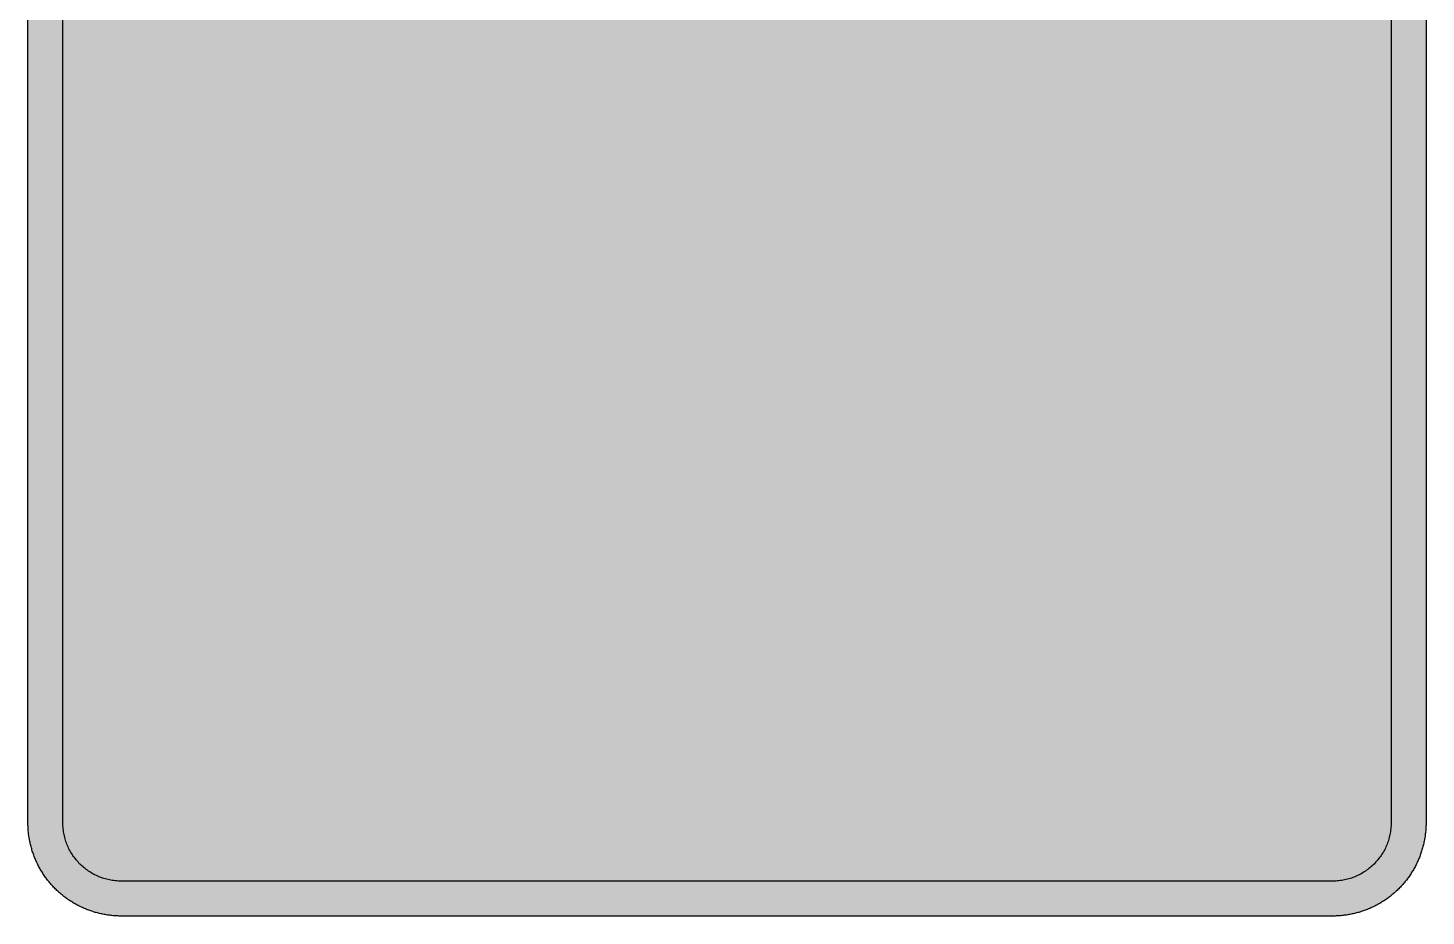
# Model space of a CAD drawing. Header units: millimetres. Extents: x 0 to 212, y 0 to 318.
# Drawn here: x 0.1 to 211.7, y 0.1 to 134.5 of the extents above; entities that cross this region are included whole.
import ezdxf

# ---------------------------------------------------------------- set-up
doc = ezdxf.new("R2010")
doc.units = ezdxf.units.MM

msp = doc.modelspace()

# ---------------------------------------------------------------- hatches: boundary and pattern name
for color, points in [(254, [(14.1633, 0.0536), (13.9878, 0.0533), (13.8125, 0.0559), (13.6373, 0.061), (13.462, 0.0686), (13.2893, 0.0787), (13.114, 0.0914), (12.9413, 0.1041), (12.7686, 0.1219), (12.5959, 0.1397), (12.4231, 0.16), (12.2504, 0.1829), (12.0777, 0.2057), (11.9075, 0.2337), (11.7373, 0.2616), (11.5672, 0.2921), (11.397, 0.3251), (11.2268, 0.3607), (11.0592, 0.3988), (10.8915, 0.4369), (10.7239, 0.4775), (10.5562, 0.5207), (10.3886, 0.5664), (10.2235, 0.6121), (10.0584, 0.6629), (9.8933, 0.7137), (9.7307, 0.7671), (9.5682, 0.8204), (9.4056, 0.8788), (9.2431, 0.9373), (9.083, 0.9982), (8.923, 1.0617), (8.763, 1.1252), (8.6055, 1.1938), (8.4455, 1.2624), (8.2906, 1.331), (8.1331, 1.4046), (7.9781, 1.4783), (7.8232, 1.5545), (7.6708, 1.6332), (7.5184, 1.7145), (7.366, 1.7958), (7.2161, 1.8796), (7.0663, 1.966), (6.919, 2.0523), (6.7716, 2.1438), (6.6243, 2.2352), (6.4795, 2.3266), (6.3348, 2.4232), (6.19, 2.5197), (6.0477, 2.6187), (5.908, 2.7178), (5.7683, 2.8194), (5.6286, 2.9235), (5.4915, 3.0302), (5.3543, 3.1369), (5.2197, 3.2461), (5.0851, 3.3579), (4.953, 3.4722), (4.8209, 3.5865), (4.6914, 3.7033), (4.5644, 3.8202), (4.4348, 3.9395), (4.3104, 4.0615), (4.1859, 4.1859), (4.0615, 4.3104), (3.9395, 4.4348), (3.8202, 4.5618), (3.7033, 4.6914), (3.5865, 4.8209), (3.4722, 4.953), (3.3579, 5.0851), (3.2487, 5.2197), (3.1369, 5.3543), (3.0302, 5.4915), (2.9235, 5.6286), (2.8194, 5.7683), (2.7178, 5.908), (2.6187, 6.0477), (2.5197, 6.19), (2.4232, 6.3348), (2.3266, 6.477), (2.2352, 6.6243), (2.1438, 6.7691), (2.0523, 6.9164), (1.966, 7.0663), (1.8796, 7.2161), (1.7958, 7.366), (1.7145, 7.5184), (1.6332, 7.6708), (1.5545, 7.8232), (1.4783, 7.9781), (1.4046, 8.1331), (1.331, 8.2906), (1.2598, 8.4455), (1.1913, 8.603), (1.1252, 8.763), (1.0592, 8.923), (0.9982, 9.083), (0.9373, 9.2431), (0.8763, 9.4056), (0.8204, 9.5682), (0.7645, 9.7307), (0.7112, 9.8933), (0.6604, 10.0584), (0.6121, 10.2235), (0.5639, 10.3911), (0.5207, 10.5562), (0.4775, 10.7239), (0.4343, 10.8915), (0.3962, 11.0592), (0.3607, 11.2268), (0.3251, 11.397), (0.2921, 11.5672), (0.2616, 11.7373), (0.2311, 11.9075), (0.2057, 12.0802), (0.1803, 12.2504), (0.1575, 12.4231), (0.1372, 12.5959), (0.1194, 12.7686), (0.1041, 12.9413), (0.0889, 13.1166), (0.0787, 13.2893), (0.0686, 13.4645), (0.061, 13.6373), (0.0559, 13.8125), (0.0508, 13.9878), (0.0508, 14.163), (0.0522, 303.4425), (0.0508, 303.6164), (0.0559, 303.7916), (0.061, 303.9669), (0.0686, 304.1396), (0.0787, 304.3149), (0.0889, 304.4876), (0.1041, 304.6628), (0.1194, 304.8356), (0.1372, 305.0083), (0.1575, 305.181), (0.1803, 305.3537), (0.2057, 305.5239), (0.2311, 305.6966), (0.2616, 305.8668), (0.2921, 306.037), (0.3251, 306.2072), (0.3607, 306.3748), (0.3962, 306.545), (0.4343, 306.7126), (0.4775, 306.8803), (0.5207, 307.0479), (0.5639, 307.213), (0.6121, 307.3781), (0.6604, 307.5432), (0.7112, 307.7083), (0.7645, 307.8734), (0.8204, 308.036), (0.8763, 308.1985), (0.9373, 308.3611), (0.9982, 308.5211), (1.0592, 308.6811), (1.1252, 308.8411), (1.1913, 308.9986), (1.2598, 309.1561), (1.331, 309.3136), (1.4046, 309.4685), (1.4783, 309.626), (1.5545, 309.7784), (1.6332, 309.9333), (1.7145, 310.0857), (1.7958, 310.2356), (1.8796, 310.388), (1.966, 310.5379), (2.0523, 310.6852), (2.1438, 310.8325), (2.2352, 310.9798), (2.3266, 311.1246), (2.4232, 311.2694), (2.5197, 311.4116), (2.6187, 311.5539), (2.7178, 311.6961), (2.8194, 311.8358), (2.9235, 311.9755), (3.0302, 312.1127), (3.1369, 312.2473), (3.2487, 312.3844), (3.3579, 312.5165), (3.4722, 312.6486), (3.5865, 312.7807), (3.7033, 312.9102), (3.8202, 313.0398), (3.9395, 313.1668), (4.0615, 313.2938), (4.1859, 313.4182), (4.3104, 313.5401), (4.4348, 313.6621), (4.5644, 313.784), (4.6914, 313.9008), (4.8209, 314.0177), (4.953, 314.132), (5.0851, 314.2437), (5.2197, 314.3555), (5.3543, 314.4647), (5.4915, 314.5739), (5.6286, 314.6781), (5.7683, 314.7822), (5.908, 314.8838), (6.0477, 314.9854), (6.19, 315.0845), (6.3348, 315.181), (6.4795, 315.275), (6.6243, 315.3689), (6.7716, 315.4604), (6.919, 315.5493), (7.0663, 315.6382), (7.2161, 315.7245), (7.366, 315.8084), (7.5184, 315.8896), (7.6708, 315.9709), (7.8232, 316.0471), (7.9781, 316.1233), (8.1331, 316.1995), (8.2906, 316.2706), (8.4455, 316.3418), (8.6055, 316.4103), (8.763, 316.4789), (8.923, 316.5424), (9.083, 316.6059), (9.2431, 316.6669), (9.4056, 316.7253), (9.5682, 316.7837), (9.7307, 316.8371), (9.8933, 316.8904), (10.0584, 316.9412), (10.2235, 316.992), (10.3886, 317.0377), (10.5562, 317.0834), (10.7239, 317.1266), (10.8915, 317.1673), (11.0592, 317.2079), (11.2268, 317.2435), (11.397, 317.279), (11.5672, 317.312), (11.7373, 317.3425), (11.9075, 317.3705), (12.0777, 317.3984), (12.2504, 317.4213), (12.4231, 317.4441), (12.5959, 317.4644), (12.7686, 317.4822), (12.9413, 317.5), (13.114, 317.5127), (13.2893, 317.5254), (13.462, 317.5356), (13.6373, 317.5432), (13.8125, 317.5483), (13.9878, 317.5508), (14.163, 317.5533), (197.6078, 317.5536), (197.7822, 317.5508), (197.9574, 317.5483), (198.1327, 317.5432), (198.3054, 317.5356), (198.4807, 317.5254), (198.6534, 317.5127), (198.8287, 317.5), (199.0014, 317.4822), (199.1741, 317.4644), (199.3468, 317.4441), (199.5195, 317.4213), (199.6897, 317.3984), (199.8624, 317.3705), (200.0326, 317.3425), (200.2028, 317.312), (200.373, 317.279), (200.5432, 317.2435), (200.7108, 317.2079), (200.8784, 317.1673), (201.0461, 317.1266), (201.2137, 317.0834), (201.3788, 317.0377), (201.5465, 316.992), (201.7116, 316.9412), (201.8767, 316.8904), (202.0392, 316.8371), (202.2018, 316.7837), (202.3643, 316.7253), (202.5269, 316.6669), (202.6869, 316.6059), (202.8469, 316.5424), (203.007, 316.4789), (203.167, 316.4103), (203.3245, 316.3418), (203.4794, 316.2706), (203.6369, 316.1995), (203.7918, 316.1233), (203.9468, 316.0471), (204.0992, 315.9709), (204.2516, 315.8896), (204.404, 315.8084), (204.5538, 315.7245), (204.7037, 315.6382), (204.8535, 315.5493), (205.0009, 315.4604), (205.1456, 315.3689), (205.293, 315.275), (205.4352, 315.181), (205.58, 315.0845), (205.7222, 314.9854), (205.8619, 314.8838), (206.0016, 314.7822), (206.1413, 314.6781), (206.2785, 314.5739), (206.4156, 314.4647), (206.5503, 314.3555), (206.6849, 314.2437), (206.817, 314.132), (206.949, 314.0177), (207.0786, 313.9008), (207.2081, 313.784), (207.3351, 313.6621), (207.4596, 313.5401), (207.584, 313.4182), (207.7085, 313.2938), (207.8304, 313.1668), (207.9498, 313.0398), (208.0666, 312.9102), (208.1835, 312.7807), (208.2978, 312.6486), (208.4121, 312.5165), (208.5238, 312.3844), (208.6331, 312.2473), (208.7397, 312.1127), (208.8464, 311.9755), (208.9506, 311.8358), (209.0522, 311.6961), (209.1512, 311.5539), (209.2503, 311.4116), (209.3468, 311.2694), (209.4433, 311.1246), (209.5348, 310.9798), (209.6262, 310.8325), (209.7176, 310.6852), (209.804, 310.5379), (209.8904, 310.388), (209.9742, 310.2356), (210.0555, 310.0857), (210.1367, 309.9333), (210.2155, 309.7784), (210.2917, 309.626), (210.3653, 309.4685), (210.439, 309.3136), (210.5076, 309.1561), (210.5762, 308.9986), (210.6447, 308.8411), (210.7082, 308.6811), (210.7717, 308.5211), (210.8327, 308.3611), (210.8911, 308.1985), (210.9495, 308.036), (211.0029, 307.8734), (211.0562, 307.7083), (211.107, 307.5432), (211.1578, 307.3781), (211.2035, 307.213), (211.2493, 307.0479), (211.2924, 306.8803), (211.3331, 306.7126), (211.3712, 306.545), (211.4093, 306.3748), (211.4448, 306.2072), (211.4779, 306.037), (211.5083, 305.8668), (211.5363, 305.6966), (211.5642, 305.5239), (211.5871, 305.3537), (211.6099, 305.181), (211.6303, 305.0083), (211.648, 304.8356), (211.6658, 304.6628), (211.6785, 304.4876), (211.6912, 304.3149), (211.7014, 304.1396), (211.709, 303.9669), (211.7141, 303.7916), (211.7166, 303.6164), (211.7166, 303.4411), (211.7189, 14.1647), (211.7166, 13.9878), (211.7141, 13.8125), (211.709, 13.6373), (211.7014, 13.4645), (211.6912, 13.2893), (211.6785, 13.1166), (211.6658, 12.9413), (211.648, 12.7686), (211.6303, 12.5959), (211.6099, 12.4231), (211.5871, 12.2504), (211.5642, 12.0802), (211.5363, 11.9075), (211.5083, 11.7373), (211.4779, 11.5672), (211.4448, 11.397), (211.4093, 11.2268), (211.3712, 11.0592), (211.3331, 10.8915), (211.2924, 10.7239), (211.2493, 10.5562), (211.2035, 10.3911), (211.1578, 10.2235), (211.107, 10.0584), (211.0562, 9.8933), (211.0029, 9.7307), (210.9495, 9.5682), (210.8911, 9.4056), (210.8327, 9.2431), (210.7717, 9.083), (210.7082, 8.923), (210.6447, 8.763), (210.5762, 8.603), (210.5076, 8.4455), (210.439, 8.2906), (210.3653, 8.1331), (210.2917, 7.9781), (210.2155, 7.8232), (210.1367, 7.6708), (210.0555, 7.5184), (209.9742, 7.366), (209.8904, 7.2161), (209.804, 7.0663), (209.7176, 6.9164), (209.6262, 6.7691), (209.5348, 6.6243), (209.4433, 6.477), (209.3468, 6.3348), (209.2503, 6.19), (209.1512, 6.0477), (209.0522, 5.908), (208.9506, 5.7683), (208.8464, 5.6286), (208.7397, 5.4915), (208.6331, 5.3543), (208.5238, 5.2197), (208.4121, 5.0851), (208.2978, 4.953), (208.1835, 4.8209), (208.0666, 4.6914), (207.9498, 4.5618), (207.8304, 4.4348), (207.7085, 4.3104), (207.584, 4.1859), (207.4596, 4.0615), (207.3351, 3.9395), (207.2081, 3.8202), (207.0786, 3.7033), (206.949, 3.5865), (206.817, 3.4722), (206.6849, 3.3579), (206.5503, 3.2461), (206.4156, 3.1369), (206.2785, 3.0302), (206.1413, 2.9235), (206.0016, 2.8194), (205.8619, 2.7178), (205.7222, 2.6187), (205.58, 2.5197), (205.4352, 2.4232), (205.293, 2.3266), (205.1456, 2.2352), (205.0009, 2.1438), (204.8535, 2.0523), (204.7037, 1.966), (204.5538, 1.8796), (204.404, 1.7958), (204.2516, 1.7145), (204.0992, 1.6332), (203.9468, 1.5545), (203.7918, 1.4783), (203.6369, 1.4046), (203.4794, 1.331), (203.3245, 1.2624), (203.167, 1.1938), (203.007, 1.1252), (202.8469, 1.0617), (202.6869, 0.9982), (202.5269, 0.9373), (202.3643, 0.8788), (202.2018, 0.8204), (202.0392, 0.7671), (201.8767, 0.7137), (201.7116, 0.6629), (201.5465, 0.6121), (201.3788, 0.5664), (201.2137, 0.5207), (201.0461, 0.4775), (200.8784, 0.4369), (200.7108, 0.3988), (200.5432, 0.3607), (200.373, 0.3251), (200.2028, 0.2921), (200.0326, 0.2616), (199.8624, 0.2337), (199.6897, 0.2057), (199.5195, 0.1829), (199.3468, 0.16), (199.1741, 0.1397), (199.0014, 0.1219), (198.8287, 0.1041), (198.6534, 0.0914), (198.4807, 0.0787), (198.3054, 0.0686), (198.1327, 0.061), (197.9574, 0.0559), (197.7822, 0.0533), (197.6069, 0.0533)]), (144, [(14.1633, 5.3453), (13.9344, 5.3467), (13.7084, 5.3543), (13.4849, 5.3696), (13.2613, 5.3899), (13.0378, 5.4153), (12.8194, 5.4458), (12.6009, 5.4813), (12.385, 5.522), (12.1717, 5.5702), (11.9583, 5.621), (11.7475, 5.6794), (11.5392, 5.7404), (11.3335, 5.8064), (11.1303, 5.8801), (10.9296, 5.9563), (10.729, 6.0376), (10.5334, 6.1239), (10.3378, 6.2128), (10.1473, 6.3094), (9.9593, 6.4084), (9.7714, 6.5126), (9.5885, 6.6218), (9.4082, 6.7335), (9.2304, 6.8504), (9.0576, 6.9698), (8.8849, 7.0968), (8.7173, 7.2238), (8.5522, 7.3584), (8.3896, 7.4955), (8.2321, 7.6352), (8.0772, 7.78), (7.9273, 7.9273), (7.7775, 8.0772), (7.6352, 8.2321), (7.493, 8.3922), (7.3558, 8.5522), (7.2238, 8.7173), (7.0942, 8.8875), (6.9698, 9.0576), (6.8504, 9.2329), (6.7335, 9.4107), (6.6192, 9.591), (6.5126, 9.7739), (6.4084, 9.9593), (6.3068, 10.1473), (6.2128, 10.3403), (6.1214, 10.5334), (6.035, 10.7315), (5.9538, 10.9296), (5.8776, 11.1303), (5.8064, 11.3335), (5.7404, 11.5418), (5.6769, 11.75), (5.621, 11.9583), (5.5677, 12.1717), (5.522, 12.385), (5.4813, 12.6009), (5.4432, 12.8194), (5.4127, 13.0404), (5.3873, 13.2613), (5.3696, 13.4849), (5.3543, 13.7084), (5.3467, 13.937), (5.3416, 14.163), (5.3439, 303.4425), (5.3467, 303.6697), (5.3543, 303.8958), (5.3696, 304.1193), (5.3873, 304.3428), (5.4127, 304.5638), (5.4432, 304.7848), (5.4813, 305.0032), (5.522, 305.2191), (5.5677, 305.4325), (5.621, 305.6458), (5.6769, 305.8541), (5.7404, 306.0624), (5.8064, 306.2707), (5.8776, 306.4739), (5.9538, 306.6745), (6.035, 306.8726), (6.1214, 307.0708), (6.2128, 307.2638), (6.3068, 307.4568), (6.4084, 307.6448), (6.5126, 307.8302), (6.6192, 308.0131), (6.7335, 308.1934), (6.8504, 308.3712), (6.9698, 308.5465), (7.0942, 308.7167), (7.2238, 308.8869), (7.3558, 309.052), (7.493, 309.212), (7.6352, 309.372), (7.7775, 309.5269), (7.9273, 309.6768), (8.0772, 309.8241), (8.2321, 309.9689), (8.3896, 310.1086), (8.5522, 310.2458), (8.7173, 310.3804), (8.8849, 310.5074), (9.0576, 310.6344), (9.2304, 310.7538), (9.4082, 310.8706), (9.5885, 310.9824), (9.7714, 311.0916), (9.9593, 311.1957), (10.1473, 311.2948), (10.3378, 311.3913), (10.5334, 311.4802), (10.729, 311.5666), (10.9296, 311.6478), (11.1303, 311.7266), (11.3335, 311.7977), (11.5392, 311.8637), (11.7475, 311.9272), (11.9583, 311.9831), (12.1717, 312.0339), (12.385, 312.0822), (12.6009, 312.1228), (12.8194, 312.1584), (13.0378, 312.1889), (13.2613, 312.2143), (13.4849, 312.2346), (13.7084, 312.2498), (13.9344, 312.2574), (14.163, 312.26), (197.6078, 312.262), (197.833, 312.2574), (198.0616, 312.2498), (198.2851, 312.2346), (198.5086, 312.2143), (198.7296, 312.1889), (198.9506, 312.1584), (199.169, 312.1228), (199.3849, 312.0822), (199.5983, 312.0339), (199.8116, 311.9831), (200.0199, 311.9272), (200.2282, 311.8637), (200.4365, 311.7977), (200.6397, 311.7266), (200.8403, 311.6478), (201.0385, 311.5666), (201.2366, 311.4802), (201.4296, 311.3913), (201.6227, 311.2948), (201.8106, 311.1957), (201.996, 311.0916), (202.1789, 310.9824), (202.3593, 310.8706), (202.5371, 310.7538), (202.7123, 310.6344), (202.8825, 310.5074), (203.0527, 310.3804), (203.2178, 310.2458), (203.3778, 310.1086), (203.5378, 309.9689), (203.6928, 309.8241), (203.8426, 309.6768), (203.9899, 309.5269), (204.1347, 309.372), (204.2744, 309.212), (204.4116, 309.052), (204.5462, 308.8869), (204.6732, 308.7167), (204.8002, 308.5465), (204.9196, 308.3712), (205.0364, 308.1934), (205.1482, 308.0131), (205.2574, 307.8302), (205.3615, 307.6448), (205.4606, 307.4568), (205.5571, 307.2638), (205.646, 307.0708), (205.7324, 306.8726), (205.8137, 306.6745), (205.8899, 306.4739), (205.9635, 306.2707), (206.0296, 306.0624), (206.0905, 305.8541), (206.1489, 305.6458), (206.1997, 305.4325), (206.248, 305.2191), (206.2886, 305.0032), (206.3242, 304.7848), (206.3547, 304.5638), (206.3801, 304.3428), (206.4004, 304.1193), (206.4156, 303.8958), (206.4233, 303.6697), (206.4258, 303.4411), (206.4272, 14.1647), (206.4233, 13.937), (206.4156, 13.7084), (206.4004, 13.4849), (206.3801, 13.2613), (206.3547, 13.0404), (206.3242, 12.8194), (206.2886, 12.6009), (206.248, 12.385), (206.1997, 12.1717), (206.1489, 11.9583), (206.0905, 11.75), (206.0296, 11.5418), (205.9635, 11.3335), (205.8899, 11.1303), (205.8137, 10.9296), (205.7324, 10.7315), (205.646, 10.5334), (205.5571, 10.3403), (205.4606, 10.1473), (205.3615, 9.9593), (205.2574, 9.7739), (205.1482, 9.591), (205.0364, 9.4107), (204.9196, 9.2329), (204.8002, 9.0576), (204.6732, 8.8875), (204.5462, 8.7173), (204.4116, 8.5522), (204.2744, 8.3922), (204.1347, 8.2321), (203.9899, 8.0772), (203.8426, 7.9273), (203.6928, 7.78), (203.5378, 7.6352), (203.3778, 7.4955), (203.2178, 7.3584), (203.0527, 7.2238), (202.8825, 7.0968), (202.7123, 6.9698), (202.5371, 6.8504), (202.3593, 6.7335), (202.1789, 6.6218), (201.996, 6.5126), (201.8106, 6.4084), (201.6227, 6.3094), (201.4296, 6.2128), (201.2366, 6.1239), (201.0385, 6.0376), (200.8403, 5.9563), (200.6397, 5.8801), (200.4365, 5.8064), (200.2282, 5.7404), (200.0199, 5.6794), (199.8116, 5.621), (199.5983, 5.5702), (199.3849, 5.522), (199.169, 5.4813), (198.9506, 5.4458), (198.7296, 5.4153), (198.5086, 5.3899), (198.2851, 5.3696), (198.0616, 5.3543), (197.833, 5.3467), (197.6069, 5.3442)])]:
    msp.add_hatch(color=color).paths.add_polyline_path(points)
h = msp.add_hatch(color=254)
h.paths.add_polyline_path([(176.4411, 24.7481), (176.4411, 38.8592), (105.8855, 38.8592), (105.8855, 31.8036), (35.33, 31.8036), (35.33, 24.7481)])
h.paths.add_polyline_path([(72.2436, 68.199), (72.2401, 68.2092), (72.2401, 68.2193), (72.2401, 68.2295), (72.2376, 68.2396), (72.2376, 68.2498), (72.2351, 68.2625), (72.2351, 68.2727), (72.2351, 68.2828), (72.2325, 68.293), (72.2325, 68.3031), (72.2325, 68.3133), (72.23, 68.326), (72.23, 68.3362), (72.2274, 68.3463), (72.2274, 68.3565), (72.2274, 68.3666), (72.2249, 68.3768), (72.2249, 68.3895), (72.2249, 68.3997), (72.2249, 68.4098), (72.2224, 68.42), (72.2224, 68.4301), (72.2224, 68.4428), (72.2198, 68.453), (72.2198, 68.4632), (72.2198, 68.4733), (72.2198, 68.4835), (72.2173, 68.4936), (72.2173, 68.5063), (72.2173, 68.5165), (72.2173, 68.5267), (72.2147, 68.5368), (72.2147, 68.547), (72.2147, 68.5597), (72.2147, 68.5698), (72.2147, 68.58), (72.2122, 68.5902), (72.2122, 68.6003), (72.2122, 68.6105), (72.2122, 68.6232), (72.2122, 68.6333), (72.2122, 68.6435), (72.2097, 68.6537), (72.2097, 68.6638), (72.2097, 68.6765), (72.2097, 68.6867), (72.2097, 68.6968), (72.2097, 68.707), (72.2097, 68.7172), (72.2097, 68.7273), (72.2071, 68.74), (72.2071, 68.7502), (72.2071, 68.7603), (72.2071, 68.7705), (72.2071, 68.7807), (72.2071, 68.7908), (72.2071, 68.8035), (72.2071, 68.8137), (72.2071, 68.8238), (72.2071, 68.834), (72.2071, 68.8442), (72.2071, 68.8569), (72.2071, 68.867), (72.2071, 68.8772), (72.2071, 68.9331), (72.2071, 68.9889), (72.2097, 69.0448), (72.2097, 69.1007), (72.2122, 69.1566), (72.2147, 69.2125), (72.2173, 69.2709), (72.2224, 69.3268), (72.2249, 69.3826), (72.23, 69.4385), (72.2351, 69.4919), (72.2401, 69.5477), (72.2478, 69.6036), (72.2528, 69.6595), (72.2605, 69.7154), (72.2681, 69.7713), (72.2757, 69.8271), (72.2833, 69.8805), (72.2909, 69.9364), (72.3011, 69.9922), (72.3113, 70.0456), (72.3214, 70.1015), (72.3316, 70.1548), (72.3417, 70.2107), (72.3544, 70.264), (72.3671, 70.3199), (72.3773, 70.3732), (72.39, 70.4291), (72.4052, 70.4825), (72.4179, 70.5358), (72.4332, 70.5891), (72.4459, 70.6425), (72.4611, 70.6984), (72.4789, 70.7517), (72.4941, 70.805), (72.5094, 70.8584), (72.5272, 70.9117), (72.5449, 70.9625), (72.5627, 71.0159), (72.5805, 71.0692), (72.5983, 71.1225), (72.6186, 71.1733), (72.6389, 71.2267), (72.6567, 71.2775), (72.6796, 71.3308), (72.6999, 71.3816), (72.7202, 71.4324), (72.7431, 71.4858), (72.7659, 71.5366), (72.7862, 71.5874), (72.8116, 71.6382), (72.8345, 71.689), (72.8574, 71.7398), (72.8828, 71.7906), (72.9082, 71.8388), (72.9336, 71.8896), (72.959, 71.9404), (72.9844, 71.9887), (73.0098, 72.0395), (73.0377, 72.0877), (73.0656, 72.136), (73.0936, 72.1843), (73.1215, 72.2351), (73.1495, 72.2833), (74.2858, 74.1726), (74.3229, 74.234), (74.3585, 74.295), (74.3966, 74.3585), (74.4322, 74.4195), (74.4677, 74.483), (74.5033, 74.5465), (74.5388, 74.61), (74.5744, 74.6709), (74.61, 74.7344), (74.6455, 74.7979), (74.6811, 74.8614), (74.7141, 74.9249), (74.7497, 74.9884), (74.7827, 75.0519), (74.8182, 75.1154), (74.8513, 75.1815), (74.8843, 75.245), (74.9173, 75.3085), (74.9503, 75.372), (74.9833, 75.438), (75.0164, 75.5015), (75.0468, 75.5675), (75.0799, 75.631), (75.1129, 75.6971), (75.1434, 75.7606), (75.1738, 75.8266), (75.2043, 75.8927), (75.2373, 75.9562), (75.2678, 76.0222), (75.2983, 76.0882), (75.3262, 76.1543), (75.3567, 76.2203), (75.3872, 76.2864), (75.4151, 76.3524), (75.4456, 76.4184), (75.4736, 76.4845), (75.5015, 76.5505), (75.532, 76.6166), (75.5599, 76.6826), (75.5879, 76.7486), (75.6158, 76.8172), (75.6412, 76.8833), (75.6691, 76.9493), (75.6971, 77.0179), (75.7225, 77.0839), (75.7504, 77.15), (75.7758, 77.2185), (75.8012, 77.2871), (75.8266, 77.3532), (75.852, 77.4217), (75.8774, 77.4878), (75.9028, 77.5564), (75.9282, 77.6249), (75.9511, 77.6935), (75.9765, 77.7596), (75.9993, 77.8281), (76.0247, 77.8967), (76.0476, 77.9653), (76.0705, 78.0339), (76.0933, 78.1025), (76.1162, 78.171), (76.139, 78.2396), (76.1619, 78.3082), (76.1848, 78.3768), (82.8022, 99.2075), (82.8319, 99.3038), (82.8675, 99.4004), (82.9031, 99.4969), (82.9386, 99.5909), (82.9767, 99.6848), (83.0174, 99.7788), (83.0605, 99.8703), (83.1037, 99.9617), (83.1494, 100.0506), (83.1952, 100.1395), (83.2434, 100.2284), (83.2942, 100.3148), (83.345, 100.4011), (83.3958, 100.4849), (83.4517, 100.5688), (83.5076, 100.6526), (83.5635, 100.7339), (83.6219, 100.8151), (83.6828, 100.8939), (83.7438, 100.9726), (83.8048, 101.0488), (83.8683, 101.125), (83.9343, 101.1987), (84.0003, 101.2723), (84.0689, 101.3435), (84.1375, 101.4146), (84.2061, 101.4857), (84.2772, 101.5543), (84.3509, 101.6203), (84.4245, 101.6864), (84.4982, 101.7499), (84.5744, 101.8134), (84.6531, 101.8743), (84.7293, 101.9353), (84.8106, 101.9937), (84.8893, 102.0521), (84.9706, 102.108), (85.0544, 102.1613), (85.1357, 102.2147), (85.2221, 102.2655), (85.3059, 102.3163), (85.3923, 102.3645), (85.4786, 102.4128), (85.5675, 102.4585), (85.6564, 102.5017), (85.7453, 102.5449), (85.8368, 102.5855), (85.9282, 102.6236), (86.0196, 102.6617), (86.1136, 102.6973), (86.2076, 102.7328), (86.3016, 102.7633), (86.3981, 102.7963), (86.4921, 102.8243), (86.5886, 102.8522), (86.6877, 102.8776), (86.7842, 102.903), (86.8832, 102.9233), (86.9823, 102.9437), (87.0839, 102.964), (87.183, 102.9818), (87.2846, 102.9945), (87.3862, 103.0097), (87.4878, 103.0199), (142.3197, 108.6813), (142.3264, 108.6815), (142.3365, 108.6815), (142.3441, 108.6815), (142.3543, 108.6841), (142.3619, 108.6841), (142.3721, 108.6841), (142.3797, 108.6866), (142.3899, 108.6866), (142.3975, 108.6866), (142.4051, 108.6891), (142.4153, 108.6891), (142.4229, 108.6891), (142.433, 108.6917), (142.4407, 108.6917), (142.4508, 108.6917), (142.4584, 108.6917), (142.4686, 108.6942), (142.4762, 108.6942), (142.4864, 108.6942), (142.494, 108.6942), (142.5042, 108.6968), (142.5118, 108.6968), (142.5219, 108.6968), (142.5296, 108.6968), (142.5397, 108.6993), (142.5473, 108.6993), (142.5575, 108.6993), (142.5651, 108.6993), (142.5727, 108.6993), (142.5829, 108.7018), (142.5905, 108.7018), (142.6007, 108.7018), (142.6083, 108.7018), (142.6185, 108.7018), (142.6261, 108.7018), (142.6362, 108.7044), (142.6439, 108.7044), (142.654, 108.7044), (142.6616, 108.7044), (142.6718, 108.7044), (142.6794, 108.7044), (142.6896, 108.7044), (142.6972, 108.7069), (142.7074, 108.7069), (142.715, 108.7069), (142.7251, 108.7069), (142.7328, 108.7069), (142.7429, 108.7069), (142.7505, 108.7069), (142.7607, 108.7069), (142.7683, 108.7069), (142.7785, 108.7069), (142.7861, 108.7069), (142.7963, 108.7095), (142.8039, 108.7095), (142.814, 108.7095), (142.8217, 108.7095), (142.8318, 108.7095), (142.8394, 108.7095), (142.8496, 108.7095), (142.8572, 108.7095), (142.8674, 108.7095), (142.875, 108.7095), (142.8852, 108.7095), (142.9766, 108.7069), (143.0706, 108.7069), (143.162, 108.7018), (143.256, 108.6968), (143.3474, 108.6891), (143.4389, 108.6815), (143.5303, 108.6714), (143.6218, 108.6587), (143.7132, 108.646), (143.8021, 108.6333), (143.8935, 108.6155), (143.9824, 108.5977), (144.0713, 108.5799), (144.1602, 108.5596), (144.2491, 108.5367), (144.3355, 108.5139), (144.4244, 108.4885), (144.5108, 108.4631), (144.5971, 108.4351), (144.6835, 108.4072), (144.7673, 108.3767), (144.8537, 108.3462), (144.9375, 108.3132), (145.0213, 108.2777), (145.1026, 108.2421), (145.1864, 108.2065), (145.2677, 108.1684), (145.349, 108.1278), (145.4277, 108.0872), (145.5064, 108.044), (145.5877, 108.0008), (145.6639, 107.9576), (145.7427, 107.9094), (145.8189, 107.8636), (145.8951, 107.8154), (145.9687, 107.7646), (146.0449, 107.7138), (146.1186, 107.6604), (146.1897, 107.6071), (146.2608, 107.5538), (146.3319, 107.4979), (146.4031, 107.4395), (146.4716, 107.381), (146.5402, 107.3226), (146.6063, 107.2617), (146.6723, 107.2007), (146.7383, 107.1372), (146.8044, 107.0737), (146.8653, 107.0077), (146.9288, 106.9416), (146.9898, 106.8756), (147.0508, 106.807), (147.1092, 106.7384), (147.1676, 106.6673), (147.226, 106.5962), (147.2819, 106.5225), (147.3352, 106.4489), (147.3886, 106.3752), (147.4419, 106.299), (147.4927, 106.2228), (147.5435, 106.1441), (147.5918, 106.0653), (147.64, 105.9866), (147.6858, 105.9053), (158.4194, 86.8669), (158.4528, 86.802), (158.4909, 86.741), (158.5265, 86.6775), (158.562, 86.614), (158.5976, 86.553), (158.6357, 86.4895), (158.6713, 86.4286), (158.7094, 86.3651), (158.7475, 86.3041), (158.7856, 86.2432), (158.8237, 86.1822), (158.8618, 86.1187), (158.8999, 86.0577), (158.938, 85.9968), (158.9761, 85.9358), (159.0142, 85.8749), (159.0548, 85.8139), (159.0929, 85.7555), (159.1335, 85.6945), (159.1742, 85.6336), (159.2123, 85.5726), (159.2529, 85.5142), (159.2936, 85.4532), (159.3342, 85.3948), (159.3748, 85.3338), (159.418, 85.2754), (159.4587, 85.217), (159.4993, 85.156), (159.5425, 85.0976), (159.5831, 85.0392), (159.6263, 84.9808), (159.6695, 84.9224), (159.7101, 84.8639), (159.7533, 84.8055), (159.7965, 84.7471), (159.8397, 84.6912), (159.8828, 84.6328), (159.9286, 84.5744), (159.9717, 84.5185), (160.0149, 84.4601), (160.0606, 84.4042), (160.1038, 84.3458), (160.1495, 84.2899), (160.1927, 84.234), (160.2384, 84.1756), (160.2842, 84.1197), (160.3299, 84.0638), (160.3756, 84.008), (160.4213, 83.9521), (160.467, 83.8962), (160.5153, 83.8429), (160.561, 83.787), (160.6067, 83.7311), (160.655, 83.6752), (160.7007, 83.6219), (160.749, 83.566), (160.7972, 83.5127), (160.8455, 83.4593), (160.8938, 83.4034), (160.942, 83.3501), (160.9903, 83.2968), (161.0385, 83.2434), (161.0868, 83.1901), (161.1351, 83.1367), (162.6348, 81.5202), (162.6794, 81.4705), (162.7226, 81.4197), (162.7683, 81.3689), (162.8115, 81.3181), (162.8546, 81.2673), (162.8978, 81.2165), (162.9385, 81.1632), (162.9816, 81.1124), (163.0223, 81.059), (163.0629, 81.0057), (163.101, 80.9523), (163.1417, 80.899), (163.1798, 80.8457), (163.2179, 80.7898), (163.256, 80.7339), (163.2915, 80.6806), (163.3271, 80.6247), (163.3652, 80.5688), (163.3982, 80.5129), (163.4338, 80.4545), (163.4693, 80.3986), (163.5023, 80.3402), (163.5354, 80.2843), (163.5658, 80.2259), (163.5989, 80.1675), (163.6293, 80.1091), (163.6598, 80.0506), (163.6903, 79.9922), (163.7208, 79.9313), (163.7487, 79.8728), (163.7767, 79.8119), (163.8046, 79.7535), (163.83, 79.6925), (163.8579, 79.6315), (163.8833, 79.5706), (163.9087, 79.5096), (163.9341, 79.4461), (163.957, 79.3852), (163.9799, 79.3242), (164.0027, 79.2607), (164.0256, 79.1997), (164.0459, 79.1362), (164.0662, 79.0727), (164.0865, 79.0092), (164.1069, 78.9457), (164.1246, 78.8822), (164.145, 78.8187), (164.1627, 78.7552), (164.178, 78.6917), (164.1958, 78.6257), (164.211, 78.5622), (164.2262, 78.4962), (164.2415, 78.4327), (164.2542, 78.3666), (164.2669, 78.3031), (164.2796, 78.2371), (164.2923, 78.171), (164.3024, 78.105), (164.3126, 78.039), (164.3228, 77.9729), (164.3329, 77.9069), (164.3405, 77.8408), (164.3482, 77.7748), (164.3558, 77.7088), (165.8288, 63.4513), (165.829, 63.4416), (165.829, 63.4314), (165.829, 63.4238), (165.8315, 63.4136), (165.8315, 63.406), (165.8315, 63.3984), (165.8341, 63.3882), (165.8341, 63.3806), (165.8341, 63.3705), (165.8366, 63.3628), (165.8366, 63.3527), (165.8366, 63.3451), (165.8391, 63.3349), (165.8391, 63.3273), (165.8391, 63.3171), (165.8391, 63.3095), (165.8417, 63.2993), (165.8417, 63.2917), (165.8417, 63.2841), (165.8417, 63.2739), (165.8442, 63.2663), (165.8442, 63.2562), (165.8442, 63.2485), (165.8442, 63.2384), (165.8468, 63.2308), (165.8468, 63.2206), (165.8468, 63.213), (165.8468, 63.2028), (165.8468, 63.1952), (165.8493, 63.185), (165.8493, 63.1774), (165.8493, 63.1673), (165.8493, 63.1596), (165.8493, 63.1495), (165.8518, 63.1419), (165.8518, 63.1317), (165.8518, 63.1241), (165.8518, 63.1139), (165.8518, 63.1063), (165.8518, 63.0987), (165.8518, 63.0885), (165.8518, 63.0809), (165.8544, 63.0707), (165.8544, 63.0631), (165.8544, 63.053), (165.8544, 63.0453), (165.8544, 63.0352), (165.8544, 63.0276), (165.8544, 63.0174), (165.8544, 63.0098), (165.8544, 62.9996), (165.8544, 62.992), (165.8569, 62.9818), (165.8569, 62.9742), (165.8569, 62.9641), (165.8569, 62.9564), (165.8569, 62.9463), (165.8569, 62.9387), (165.8569, 62.9285), (165.8569, 62.9209), (165.8569, 62.9107), (165.8569, 62.9031), (165.8569, 62.8929), (165.8569, 62.8853), (165.8544, 62.7532), (165.8493, 62.6212), (165.8417, 62.4916), (165.8315, 62.3621), (165.8188, 62.2325), (165.801, 62.103), (165.7807, 61.976), (165.7604, 61.8515), (165.735, 61.7245), (165.7045, 61.6001), (165.674, 61.4782), (165.641, 61.3537), (165.6055, 61.2343), (165.5648, 61.1149), (165.5242, 60.9956), (165.4785, 60.8762), (165.4327, 60.7619), (165.3819, 60.645), (165.3311, 60.5333), (165.2753, 60.419), (165.2194, 60.3098), (165.1584, 60.2005), (165.0975, 60.0913), (165.0314, 59.9846), (164.9654, 59.8805), (164.8968, 59.7764), (164.8257, 59.6748), (164.752, 59.5757), (164.6758, 59.4766), (164.5996, 59.3801), (164.5183, 59.2861), (164.4371, 59.1922), (164.3532, 59.1007), (164.2669, 59.0118), (164.1805, 58.9255), (164.0891, 58.8391), (163.9976, 58.7578), (163.9037, 58.6765), (163.8071, 58.5953), (163.7106, 58.5191), (163.6116, 58.4454), (163.51, 58.3717), (163.4084, 58.3006), (163.3042, 58.232), (163.1975, 58.166), (163.0883, 58.1025), (162.9791, 58.0415), (162.8699, 57.9831), (162.7556, 57.9272), (162.6438, 57.8739), (162.527, 57.8231), (162.4101, 57.7723), (162.2933, 57.7266), (162.1739, 57.6834), (162.052, 57.6428), (161.9301, 57.6047), (161.8056, 57.5691), (161.6812, 57.5361), (161.5567, 57.5081), (161.4297, 57.4802), (161.3027, 57.4573), (161.1732, 57.4345), (161.0411, 57.4167), (160.9115, 57.4015), (79.7638, 49.0262), (79.7535, 49.0245), (79.7458, 49.022), (79.7357, 49.022), (79.7281, 49.022), (79.7179, 49.0195), (79.7103, 49.0195), (79.7001, 49.0195), (79.6925, 49.0169), (79.6823, 49.0169), (79.6747, 49.0169), (79.6646, 49.0169), (79.6569, 49.0144), (79.6468, 49.0144), (79.6392, 49.0144), (79.629, 49.0118), (79.6214, 49.0118), (79.6112, 49.0118), (79.6036, 49.0118), (79.596, 49.0093), (79.5858, 49.0093), (79.5782, 49.0093), (79.568, 49.0093), (79.5604, 49.0068), (79.5503, 49.0068), (79.5426, 49.0068), (79.5325, 49.0068), (79.5249, 49.0068), (79.5147, 49.0042), (79.5071, 49.0042), (79.4969, 49.0042), (79.4893, 49.0042), (79.4791, 49.0042), (79.4715, 49.0017), (79.4614, 49.0017), (79.4537, 49.0017), (79.4436, 49.0017), (79.436, 49.0017), (79.4258, 49.0017), (79.4182, 49.0017), (79.408, 48.9991), (79.4004, 48.9991), (79.3902, 48.9991), (79.3826, 48.9991), (79.3725, 48.9991), (79.3648, 48.9991), (79.3547, 48.9991), (79.3471, 48.9991), (79.3369, 48.9966), (79.3293, 48.9966), (79.3191, 48.9966), (79.3115, 48.9966), (79.3013, 48.9966), (79.2937, 48.9966), (79.2836, 48.9966), (79.2759, 48.9966), (79.2658, 48.9966), (79.2582, 48.9966), (79.248, 48.9966), (79.2404, 48.9966), (79.2302, 48.9966), (79.2226, 48.9966), (79.2124, 48.9966), (79.2048, 48.9966), (79.1972, 48.9966), (79.0626, 48.9966), (78.933, 49.0017), (78.801, 49.0093), (78.6714, 49.0195), (78.5419, 49.0347), (78.4149, 49.0499), (78.2879, 49.0703), (78.1609, 49.0931), (78.0364, 49.1185), (77.912, 49.1465), (77.7875, 49.1769), (77.6656, 49.2125), (77.5437, 49.2481), (77.4243, 49.2862), (77.3049, 49.3293), (77.1881, 49.3725), (77.0712, 49.4208), (76.9569, 49.4716), (76.8426, 49.5224), (76.7309, 49.5783), (76.6191, 49.6341), (76.5099, 49.6951), (76.4032, 49.7561), (76.2965, 49.8196), (76.1924, 49.8856), (76.0882, 49.9567), (75.9866, 50.0278), (75.8876, 50.099), (75.7885, 50.1752), (75.692, 50.2539), (75.598, 50.3326), (75.504, 50.4165), (75.4126, 50.5003), (75.3237, 50.5841), (75.2373, 50.673), (75.151, 50.7644), (75.0672, 50.8559), (74.9859, 50.9499), (74.9071, 51.0438), (74.8309, 51.1429), (74.7547, 51.242), (74.6836, 51.3436), (74.6125, 51.4452), (74.5439, 51.5493), (74.4779, 51.656), (74.4144, 51.7627), (74.3534, 51.8719), (74.295, 51.9836), (74.2391, 52.0954), (74.1858, 52.2097), (74.1324, 52.324), (74.0842, 52.4408), (74.0385, 52.5602), (73.9953, 52.6796), (73.9546, 52.8015), (73.9165, 52.9234), (73.881, 53.0454), (73.848, 53.1698), (73.8175, 53.2968), (73.7921, 53.4238), (73.7667, 53.5508), (73.7464, 53.6804), (73.7286, 53.8099), (73.7133, 53.942)], flags=16)
h.paths.add_polyline_path([(81.7548, 78.0475), (87.5055, 96.1496), (87.5182, 96.1873), (87.5309, 96.2254), (87.5436, 96.2635), (87.5589, 96.3016), (87.5741, 96.3397), (87.5919, 96.3778), (87.6071, 96.4133), (87.6249, 96.4514), (87.6427, 96.487), (87.663, 96.5225), (87.6808, 96.5581), (87.7011, 96.5911), (87.7214, 96.6267), (87.7418, 96.6597), (87.7646, 96.6927), (87.7875, 96.7257), (87.8103, 96.7588), (87.8332, 96.7918), (87.8561, 96.8223), (87.8815, 96.8553), (87.9069, 96.8858), (87.9323, 96.9162), (87.9577, 96.9467), (87.9856, 96.9747), (88.011, 97.0026), (88.0389, 97.0331), (88.0669, 97.061), (88.0948, 97.0864), (88.1253, 97.1144), (88.1532, 97.1398), (88.1837, 97.1652), (88.2142, 97.1906), (88.2447, 97.216), (88.2777, 97.2388), (88.3082, 97.2642), (88.3412, 97.2871), (88.3742, 97.3074), (88.4072, 97.3303), (88.4403, 97.3506), (88.4733, 97.3734), (88.5063, 97.3912), (88.5419, 97.4115), (88.5774, 97.4293), (88.613, 97.4496), (88.6485, 97.4674), (88.6841, 97.4827), (88.7197, 97.5004), (88.7552, 97.5157), (88.7933, 97.5309), (88.8289, 97.5436), (88.867, 97.5589), (88.9051, 97.5716), (88.9432, 97.5843), (88.9813, 97.5944), (89.0194, 97.6071), (89.06, 97.6173), (89.0981, 97.6274), (89.1388, 97.6351), (89.1769, 97.6427), (89.2175, 97.6503), (89.2581, 97.6579), (89.2988, 97.663), (89.3394, 97.6681), (89.3801, 97.6732), (141.5602, 103.0619), (141.572, 103.063), (141.5872, 103.063), (141.5999, 103.0656), (141.6152, 103.0656), (141.6279, 103.0656), (141.6431, 103.0681), (141.6583, 103.0681), (141.671, 103.0681), (141.6863, 103.0707), (141.699, 103.0707), (141.7142, 103.0707), (141.7295, 103.0707), (141.7422, 103.0707), (141.7574, 103.0707), (141.7701, 103.0707), (141.7853, 103.0707), (141.8234, 103.0707), (141.859, 103.0707), (141.8971, 103.0681), (141.9327, 103.0656), (141.9708, 103.063), (142.0063, 103.0605), (142.0444, 103.0554), (142.08, 103.0529), (142.1155, 103.0478), (142.1536, 103.0402), (142.1892, 103.0351), (142.2248, 103.0275), (142.2603, 103.0199), (142.2959, 103.0122), (142.3314, 103.0021), (142.367, 102.9945), (142.4, 102.9843), (142.4356, 102.9741), (142.4711, 102.9614), (142.5042, 102.9513), (142.5397, 102.9386), (142.5727, 102.9259), (142.6058, 102.9132), (142.6388, 102.9005), (142.6718, 102.8852), (142.7048, 102.87), (142.7378, 102.8548), (142.7709, 102.8395), (142.8039, 102.8217), (142.8344, 102.8065), (142.8674, 102.7887), (142.8979, 102.7709), (142.9283, 102.7532), (142.9588, 102.7328), (142.9893, 102.7151), (143.0198, 102.6947), (143.0503, 102.6744), (143.0782, 102.6516), (143.1087, 102.6312), (143.1366, 102.6084), (143.1646, 102.5881), (143.1925, 102.5652), (143.2204, 102.5398), (143.2484, 102.5169), (143.2738, 102.4941), (143.3017, 102.4687), (143.3271, 102.4433), (143.3525, 102.4179), (143.3779, 102.3925), (143.4033, 102.3645), (143.4287, 102.3391), (143.4516, 102.3112), (143.4744, 102.2833), (143.4973, 102.2553), (143.5202, 102.2248), (143.543, 102.1969), (143.5659, 102.1664), (143.5862, 102.1385), (143.6091, 102.108), (143.6294, 102.0775), (143.6497, 102.0445), (143.6675, 102.014), (143.6878, 101.981), (143.7056, 101.9505), (153.0339, 85.405)], flags=16)
h.paths.add_polyline_path([(79.9895, 46.8337), (93.1499, 48.1912), (94.3942, 36.129), (94.394, 36.1163), (94.394, 36.1061), (94.3966, 36.0959), (94.3966, 36.0858), (94.3991, 36.0756), (94.3991, 36.0655), (94.3991, 36.0528), (94.4016, 36.0426), (94.4016, 36.0324), (94.4016, 36.0223), (94.4042, 36.0121), (94.4042, 35.9994), (94.4042, 35.9893), (94.4042, 35.9791), (94.4067, 35.9689), (94.4067, 35.9588), (94.4067, 35.9486), (94.4067, 35.9359), (94.4093, 35.9258), (94.4093, 35.9156), (94.4093, 35.9054), (94.4093, 35.8953), (94.4093, 35.8826), (94.4093, 35.8724), (94.4093, 35.8623), (94.4093, 35.8521), (94.4093, 35.8419), (94.4118, 35.8292), (94.4118, 35.8191), (94.4118, 35.8089), (94.4118, 35.7988), (94.4118, 35.7861), (94.4093, 35.7073), (94.4067, 35.6286), (94.4016, 35.5498), (94.3966, 35.4736), (94.3889, 35.3949), (94.3788, 35.3187), (94.3661, 35.2425), (94.3534, 35.1663), (94.3381, 35.0901), (94.3204, 35.0164), (94.3026, 34.9428), (94.2823, 34.8691), (94.2594, 34.7955), (94.2365, 34.7243), (94.2111, 34.6532), (94.1832, 34.5821), (94.1553, 34.5135), (94.1273, 34.4449), (94.0943, 34.3764), (94.0613, 34.3078), (94.0283, 34.2417), (93.9927, 34.1757), (93.9546, 34.1122), (93.9165, 34.0487), (93.8759, 33.9852), (93.8352, 33.9217), (93.792, 33.8607), (93.7489, 33.8023), (93.7031, 33.7439), (93.6574, 33.6855), (93.6092, 33.6271), (93.5584, 33.5712), (93.5076, 33.5178), (93.4568, 33.4645), (93.4034, 33.4112), (93.3501, 33.3604), (93.2942, 33.3096), (93.2383, 33.2613), (93.1824, 33.2156), (93.124, 33.1673), (93.0631, 33.1241), (93.0021, 33.0784), (92.9411, 33.0378), (92.8776, 32.9971), (92.8141, 32.9565), (92.7506, 32.9184), (92.6846, 32.8828), (92.6186, 32.8473), (92.55, 32.8143), (92.4814, 32.7812), (92.4128, 32.7508), (92.3417, 32.7203), (92.2731, 32.6923), (92.1995, 32.6669), (92.1283, 32.6415), (92.0547, 32.6187), (91.981, 32.5984), (91.9048, 32.578), (91.8312, 32.5603), (91.755, 32.545), (91.6762, 32.5298), (91.6, 32.5171), (91.5213, 32.5069), (91.4425, 32.4968), (84.8653, 31.8198), (84.8538, 31.8186), (84.8436, 31.816), (84.8309, 31.816), (84.8208, 31.8135), (84.8106, 31.8135), (84.8004, 31.8135), (84.7903, 31.811), (84.7801, 31.811), (84.7674, 31.811), (84.7573, 31.811), (84.7471, 31.8084), (84.7369, 31.8084), (84.7268, 31.8084), (84.7166, 31.8084), (84.7039, 31.8059), (84.6938, 31.8059), (84.6836, 31.8059), (84.6734, 31.8059), (84.6633, 31.8059), (84.6506, 31.8033), (84.6404, 31.8033), (84.6303, 31.8033), (84.6201, 31.8033), (84.6099, 31.8033), (84.5972, 31.8033), (84.5871, 31.8033), (84.5769, 31.8033), (84.5668, 31.8033), (84.5566, 31.8033), (84.5439, 31.8033), (84.5337, 31.8033), (84.5236, 31.8033), (84.4448, 31.8033), (84.3661, 31.8059), (84.2874, 31.811), (84.2086, 31.816), (84.1324, 31.8262), (84.0537, 31.8364), (83.9775, 31.8465), (83.9038, 31.8618), (83.8276, 31.877), (83.754, 31.8922), (83.6778, 31.9126), (83.6066, 31.9329), (83.533, 31.9532), (83.4619, 31.9761), (83.3882, 32.0015), (83.3196, 32.0294), (83.2485, 32.0573), (83.1799, 32.0878), (83.1113, 32.1183), (83.0453, 32.1513), (82.9767, 32.1843), (82.9132, 32.2199), (82.8472, 32.258), (82.7837, 32.2961), (82.7202, 32.3367), (82.6592, 32.3774), (82.5983, 32.4206), (82.5373, 32.4637), (82.4789, 32.5095), (82.4205, 32.5577), (82.3646, 32.6034), (82.3087, 32.6542), (82.2528, 32.705), (82.1995, 32.7558), (82.1487, 32.8092), (82.0979, 32.8625), (82.0471, 32.9184), (81.9988, 32.9743), (81.9506, 33.0302), (81.9048, 33.0886), (81.8591, 33.1495), (81.8159, 33.2105), (81.7728, 33.2715), (81.7321, 33.335), (81.694, 33.3985), (81.6559, 33.462), (81.6178, 33.528), (81.5823, 33.594), (81.5492, 33.6626), (81.5162, 33.7312), (81.4857, 33.7998), (81.4578, 33.8684), (81.4299, 33.9395), (81.4019, 34.0131), (81.3791, 34.0843), (81.3562, 34.1579), (81.3333, 34.2316), (81.3156, 34.3078), (81.2978, 34.3814), (81.28, 34.4576), (81.2673, 34.5338), (81.2546, 34.6126), (81.2419, 34.6913), (81.2343, 34.7701)], flags=16)
h.paths.add_polyline_path([(147.9793, 53.8522), (161.1383, 55.2094), (162.384, 43.1475), (162.3847, 43.1368), (162.3847, 43.1241), (162.3847, 43.114), (162.3873, 43.1038), (162.3873, 43.0936), (162.3873, 43.0835), (162.3898, 43.0708), (162.3898, 43.0606), (162.3898, 43.0505), (162.3924, 43.0403), (162.3924, 43.0301), (162.3924, 43.02), (162.3949, 43.0073), (162.3949, 42.9971), (162.3949, 42.987), (162.3949, 42.9768), (162.3974, 42.9666), (162.3974, 42.9539), (162.3974, 42.9438), (162.3974, 42.9336), (162.3974, 42.9235), (162.4, 42.9133), (162.4, 42.9031), (162.4, 42.8904), (162.4, 42.8803), (162.4, 42.8701), (162.4, 42.86), (162.4, 42.8498), (162.4, 42.8371), (162.4, 42.8269), (162.4, 42.8168), (162.4, 42.8066), (162.4, 42.7253), (162.3974, 42.6466), (162.3924, 42.5704), (162.3847, 42.4917), (162.3771, 42.4129), (162.367, 42.3367), (162.3568, 42.2605), (162.3416, 42.1843), (162.3263, 42.1107), (162.3111, 42.0345), (162.2908, 41.9608), (162.2704, 41.8871), (162.2501, 41.816), (162.2247, 41.7424), (162.2019, 41.6712), (162.1739, 41.6001), (162.146, 41.5315), (162.1155, 41.463), (162.085, 41.3944), (162.052, 41.3258), (162.0164, 41.2598), (161.9809, 41.1937), (161.9453, 41.1302), (161.9072, 41.0667), (161.8666, 41.0032), (161.8259, 40.9423), (161.7828, 40.8813), (161.737, 40.8203), (161.6939, 40.7619), (161.6456, 40.7035), (161.5973, 40.6476), (161.5491, 40.5917), (161.4983, 40.5359), (161.4475, 40.4825), (161.3941, 40.4292), (161.3408, 40.3784), (161.2849, 40.3301), (161.229, 40.2793), (161.1706, 40.2336), (161.1122, 40.1879), (161.0538, 40.1422), (160.9928, 40.099), (160.9319, 40.0558), (160.8684, 40.0152), (160.8049, 39.9745), (160.7388, 39.9364), (160.6753, 39.9009), (160.6067, 39.8653), (160.5407, 39.8323), (160.4721, 39.7993), (160.4035, 39.7688), (160.3324, 39.7383), (160.2613, 39.7104), (160.1902, 39.685), (160.1165, 39.6621), (160.0454, 39.6392), (159.9692, 39.6164), (159.8955, 39.5986), (159.8193, 39.5808), (159.7431, 39.563), (159.6669, 39.5478), (159.5882, 39.5376), (159.512, 39.5249), (159.4333, 39.5173), (152.8547, 38.8384), (152.842, 38.8366), (152.8318, 38.8341), (152.8216, 38.8341), (152.8115, 38.8341), (152.8013, 38.8315), (152.7886, 38.8315), (152.7785, 38.8315), (152.7683, 38.829), (152.7581, 38.829), (152.748, 38.829), (152.7378, 38.8264), (152.7251, 38.8264), (152.715, 38.8264), (152.7048, 38.8264), (152.6946, 38.8239), (152.6845, 38.8239), (152.6718, 38.8239), (152.6616, 38.8239), (152.6515, 38.8214), (152.6413, 38.8214), (152.6311, 38.8214), (152.6184, 38.8214), (152.6083, 38.8214), (152.5981, 38.8214), (152.588, 38.8188), (152.5778, 38.8188), (152.5651, 38.8188), (152.5549, 38.8188), (152.5448, 38.8188), (152.5346, 38.8188), (152.5245, 38.8188), (152.5143, 38.8188), (152.433, 38.8188), (152.3543, 38.8239), (152.2755, 38.8264), (152.1993, 38.8341), (152.1206, 38.8417), (152.0444, 38.8518), (151.9682, 38.8645), (151.892, 38.8772), (151.8158, 38.8925), (151.7421, 38.9103), (151.6685, 38.928), (151.5948, 38.9484), (151.5212, 38.9712), (151.45, 38.9941), (151.3789, 39.0195), (151.3078, 39.0449), (151.2392, 39.0728), (151.1706, 39.1033), (151.1021, 39.1338), (151.0335, 39.1668), (150.9674, 39.2024), (150.9014, 39.2379), (150.8379, 39.276), (150.7744, 39.3141), (150.7109, 39.3548), (150.6474, 39.3954), (150.5864, 39.4386), (150.528, 39.4818), (150.4696, 39.5275), (150.4112, 39.5732), (150.3528, 39.6215), (150.2969, 39.6697), (150.2435, 39.7205), (150.1902, 39.7739), (150.1369, 39.8247), (150.0861, 39.8805), (150.0353, 39.9339), (149.987, 39.9923), (149.9413, 40.0482), (149.893, 40.1066), (149.8498, 40.1676), (149.8041, 40.226), (149.7635, 40.2895), (149.7228, 40.3504), (149.6822, 40.4165), (149.6441, 40.48), (149.6085, 40.546), (149.573, 40.6121), (149.54, 40.6806), (149.5069, 40.7467), (149.4765, 40.8178), (149.446, 40.8864), (149.418, 40.9575), (149.3926, 41.0286), (149.3672, 41.1023), (149.3444, 41.1759), (149.3241, 41.2496), (149.3037, 41.3233), (149.286, 41.3995), (149.2707, 41.4757), (149.2555, 41.5519), (149.2428, 41.6306), (149.2326, 41.7093), (149.225, 41.7881)], flags=16)

# ---------------------------------------------------------------- linework, layer by layer
at = {"color": 254}
for points in [[(14.1633, 0.0536), (13.9878, 0.0533), (13.8125, 0.0559), (13.6373, 0.061), (13.462, 0.0686), (13.2893, 0.0787), (13.114, 0.0914), (12.9413, 0.1041), (12.7686, 0.1219), (12.5959, 0.1397), (12.4231, 0.16), (12.2504, 0.1829), (12.0777, 0.2057), (11.9075, 0.2337), (11.7373, 0.2616), (11.5672, 0.2921), (11.397, 0.3251), (11.2268, 0.3607), (11.0592, 0.3988), (10.8915, 0.4369), (10.7239, 0.4775), (10.5562, 0.5207), (10.3886, 0.5664), (10.2235, 0.6121), (10.0584, 0.6629), (9.8933, 0.7137), (9.7307, 0.7671), (9.5682, 0.8204), (9.4056, 0.8788), (9.2431, 0.9373), (9.083, 0.9982), (8.923, 1.0617), (8.763, 1.1252), (8.6055, 1.1938), (8.4455, 1.2624), (8.2906, 1.331), (8.1331, 1.4046), (7.9781, 1.4783), (7.8232, 1.5545), (7.6708, 1.6332), (7.5184, 1.7145), (7.366, 1.7958), (7.2161, 1.8796), (7.0663, 1.966), (6.919, 2.0523), (6.7716, 2.1438), (6.6243, 2.2352), (6.4795, 2.3266), (6.3348, 2.4232), (6.19, 2.5197), (6.0477, 2.6187), (5.908, 2.7178), (5.7683, 2.8194), (5.6286, 2.9235), (5.4915, 3.0302), (5.3543, 3.1369), (5.2197, 3.2461), (5.0851, 3.3579), (4.953, 3.4722), (4.8209, 3.5865), (4.6914, 3.7033), (4.5644, 3.8202), (4.4348, 3.9395), (4.3104, 4.0615), (4.1859, 4.1859), (4.0615, 4.3104), (3.9395, 4.4348), (3.8202, 4.5618), (3.7033, 4.6914), (3.5865, 4.8209), (3.4722, 4.953), (3.3579, 5.0851), (3.2487, 5.2197), (3.1369, 5.3543), (3.0302, 5.4915), (2.9235, 5.6286), (2.8194, 5.7683), (2.7178, 5.908), (2.6187, 6.0477), (2.5197, 6.19), (2.4232, 6.3348), (2.3266, 6.477), (2.2352, 6.6243), (2.1438, 6.7691), (2.0523, 6.9164), (1.966, 7.0663), (1.8796, 7.2161), (1.7958, 7.366), (1.7145, 7.5184), (1.6332, 7.6708), (1.5545, 7.8232), (1.4783, 7.9781), (1.4046, 8.1331), (1.331, 8.2906), (1.2598, 8.4455), (1.1913, 8.603), (1.1252, 8.763), (1.0592, 8.923), (0.9982, 9.083), (0.9373, 9.2431), (0.8763, 9.4056), (0.8204, 9.5682), (0.7645, 9.7307), (0.7112, 9.8933), (0.6604, 10.0584), (0.6121, 10.2235), (0.5639, 10.3911), (0.5207, 10.5562), (0.4775, 10.7239), (0.4343, 10.8915), (0.3962, 11.0592), (0.3607, 11.2268), (0.3251, 11.397), (0.2921, 11.5672), (0.2616, 11.7373), (0.2311, 11.9075), (0.2057, 12.0802), (0.1803, 12.2504), (0.1575, 12.4231), (0.1372, 12.5959), (0.1194, 12.7686), (0.1041, 12.9413), (0.0889, 13.1166), (0.0787, 13.2893), (0.0686, 13.4645), (0.061, 13.6373), (0.0559, 13.8125), (0.0508, 13.9878), (0.0508, 14.163), (0.0522, 303.4425)], [(211.7166, 303.4411), (211.7189, 14.1647), (211.7166, 13.9878), (211.7141, 13.8125), (211.709, 13.6373), (211.7014, 13.4645), (211.6912, 13.2893), (211.6785, 13.1166), (211.6658, 12.9413), (211.648, 12.7686), (211.6303, 12.5959), (211.6099, 12.4231), (211.5871, 12.2504), (211.5642, 12.0802), (211.5363, 11.9075), (211.5083, 11.7373), (211.4779, 11.5672), (211.4448, 11.397), (211.4093, 11.2268), (211.3712, 11.0592), (211.3331, 10.8915), (211.2924, 10.7239), (211.2493, 10.5562), (211.2035, 10.3911), (211.1578, 10.2235), (211.107, 10.0584), (211.0562, 9.8933), (211.0029, 9.7307), (210.9495, 9.5682), (210.8911, 9.4056), (210.8327, 9.2431), (210.7717, 9.083), (210.7082, 8.923), (210.6447, 8.763), (210.5762, 8.603), (210.5076, 8.4455), (210.439, 8.2906), (210.3653, 8.1331), (210.2917, 7.9781), (210.2155, 7.8232), (210.1367, 7.6708), (210.0555, 7.5184), (209.9742, 7.366), (209.8904, 7.2161), (209.804, 7.0663), (209.7176, 6.9164), (209.6262, 6.7691), (209.5348, 6.6243), (209.4433, 6.477), (209.3468, 6.3348), (209.2503, 6.19), (209.1512, 6.0477), (209.0522, 5.908), (208.9506, 5.7683), (208.8464, 5.6286), (208.7397, 5.4915), (208.6331, 5.3543), (208.5238, 5.2197), (208.4121, 5.0851), (208.2978, 4.953), (208.1835, 4.8209), (208.0666, 4.6914), (207.9498, 4.5618), (207.8304, 4.4348), (207.7085, 4.3104), (207.584, 4.1859), (207.4596, 4.0615), (207.3351, 3.9395), (207.2081, 3.8202), (207.0786, 3.7033), (206.949, 3.5865), (206.817, 3.4722), (206.6849, 3.3579), (206.5503, 3.2461), (206.4156, 3.1369), (206.2785, 3.0302), (206.1413, 2.9235), (206.0016, 2.8194), (205.8619, 2.7178), (205.7222, 2.6187), (205.58, 2.5197), (205.4352, 2.4232), (205.293, 2.3266), (205.1456, 2.2352), (205.0009, 2.1438), (204.8535, 2.0523), (204.7037, 1.966), (204.5538, 1.8796), (204.404, 1.7958), (204.2516, 1.7145), (204.0992, 1.6332), (203.9468, 1.5545), (203.7918, 1.4783), (203.6369, 1.4046), (203.4794, 1.331), (203.3245, 1.2624), (203.167, 1.1938), (203.007, 1.1252), (202.8469, 1.0617), (202.6869, 0.9982), (202.5269, 0.9373), (202.3643, 0.8788), (202.2018, 0.8204), (202.0392, 0.7671), (201.8767, 0.7137), (201.7116, 0.6629), (201.5465, 0.6121), (201.3788, 0.5664), (201.2137, 0.5207), (201.0461, 0.4775), (200.8784, 0.4369), (200.7108, 0.3988), (200.5432, 0.3607), (200.373, 0.3251), (200.2028, 0.2921), (200.0326, 0.2616), (199.8624, 0.2337), (199.6897, 0.2057), (199.5195, 0.1829), (199.3468, 0.16), (199.1741, 0.1397), (199.0014, 0.1219), (198.8287, 0.1041), (198.6534, 0.0914), (198.4807, 0.0787), (198.3054, 0.0686), (198.1327, 0.061), (197.9574, 0.0559), (197.7822, 0.0533), (197.6069, 0.0533), (14.1633, 0.0536)]]:
    msp.add_lwpolyline(points, dxfattribs=at)
at = {"color": 144}
for points in [[(14.1633, 5.3453), (13.9344, 5.3467), (13.7084, 5.3543), (13.4849, 5.3696), (13.2613, 5.3899), (13.0378, 5.4153), (12.8194, 5.4458), (12.6009, 5.4813), (12.385, 5.522), (12.1717, 5.5702), (11.9583, 5.621), (11.7475, 5.6794), (11.5392, 5.7404), (11.3335, 5.8064), (11.1303, 5.8801), (10.9296, 5.9563), (10.729, 6.0376), (10.5334, 6.1239), (10.3378, 6.2128), (10.1473, 6.3094), (9.9593, 6.4084), (9.7714, 6.5126), (9.5885, 6.6218), (9.4082, 6.7335), (9.2304, 6.8504), (9.0576, 6.9698), (8.8849, 7.0968), (8.7173, 7.2238), (8.5522, 7.3584), (8.3896, 7.4955), (8.2321, 7.6352), (8.0772, 7.78), (7.9273, 7.9273), (7.7775, 8.0772), (7.6352, 8.2321), (7.493, 8.3922), (7.3558, 8.5522), (7.2238, 8.7173), (7.0942, 8.8875), (6.9698, 9.0576), (6.8504, 9.2329), (6.7335, 9.4107), (6.6192, 9.591), (6.5126, 9.7739), (6.4084, 9.9593), (6.3068, 10.1473), (6.2128, 10.3403), (6.1214, 10.5334), (6.035, 10.7315), (5.9538, 10.9296), (5.8776, 11.1303), (5.8064, 11.3335), (5.7404, 11.5418), (5.6769, 11.75), (5.621, 11.9583), (5.5677, 12.1717), (5.522, 12.385), (5.4813, 12.6009), (5.4432, 12.8194), (5.4127, 13.0404), (5.3873, 13.2613), (5.3696, 13.4849), (5.3543, 13.7084), (5.3467, 13.937), (5.3416, 14.163), (5.3439, 303.4425)], [(206.4258, 303.4411), (206.4272, 14.1647), (206.4233, 13.937), (206.4156, 13.7084), (206.4004, 13.4849), (206.3801, 13.2613), (206.3547, 13.0404), (206.3242, 12.8194), (206.2886, 12.6009), (206.248, 12.385), (206.1997, 12.1717), (206.1489, 11.9583), (206.0905, 11.75), (206.0296, 11.5418), (205.9635, 11.3335), (205.8899, 11.1303), (205.8137, 10.9296), (205.7324, 10.7315), (205.646, 10.5334), (205.5571, 10.3403), (205.4606, 10.1473), (205.3615, 9.9593), (205.2574, 9.7739), (205.1482, 9.591), (205.0364, 9.4107), (204.9196, 9.2329), (204.8002, 9.0576), (204.6732, 8.8875), (204.5462, 8.7173), (204.4116, 8.5522), (204.2744, 8.3922), (204.1347, 8.2321), (203.9899, 8.0772), (203.8426, 7.9273), (203.6928, 7.78), (203.5378, 7.6352), (203.3778, 7.4955), (203.2178, 7.3584), (203.0527, 7.2238), (202.8825, 7.0968), (202.7123, 6.9698), (202.5371, 6.8504), (202.3593, 6.7335), (202.1789, 6.6218), (201.996, 6.5126), (201.8106, 6.4084), (201.6227, 6.3094), (201.4296, 6.2128), (201.2366, 6.1239), (201.0385, 6.0376), (200.8403, 5.9563), (200.6397, 5.8801), (200.4365, 5.8064), (200.2282, 5.7404), (200.0199, 5.6794), (199.8116, 5.621), (199.5983, 5.5702), (199.3849, 5.522), (199.169, 5.4813), (198.9506, 5.4458), (198.7296, 5.4153), (198.5086, 5.3899), (198.2851, 5.3696), (198.0616, 5.3543), (197.833, 5.3467), (197.6069, 5.3442), (14.1633, 5.3453)]]:
    msp.add_lwpolyline(points, dxfattribs=at)

doc.saveas('drawing.dxf')
